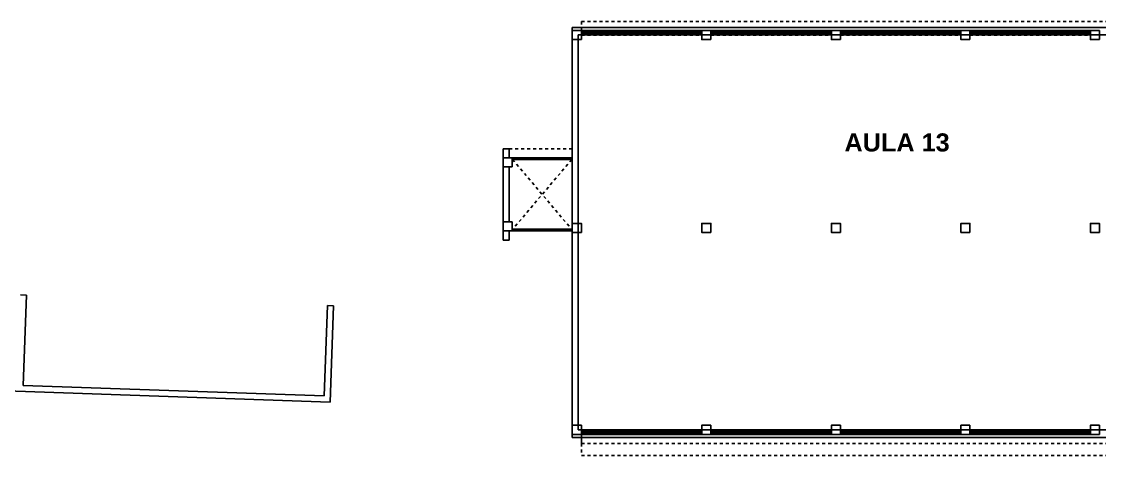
# Model space of a CAD drawing. Header units: millimetres. Extents: x -735 to -481, y 85 to 450.
# Drawn here: x -667.93 to -632.14, y 380.76 to 395.16 of the extents above; entities that cross this region are included whole.
import ezdxf

# ---------------------------------------------------------------- set-up
doc = ezdxf.new("R2010")
doc.units = ezdxf.units.MM
doc.linetypes.add('DASHED', pattern=[0.75, 0.5, -0.25])
for name, color, linetype in [('A-CARPINTERIAS VENTANAS', 2, 'CONTINUOUS'), ('A-MUROS', 5, 'CONTINUOUS'), ('A-PROYECCION', 3, 'DASHED'), ('CARPINTERIAS', 2, 'CONTINUOUS'), ('dib - muro vista1', 1, 'CONTINUOUS'), ('dib - texto', 2, 'CONTINUOUS'), ('E-COLUMNAS CUADRADAS', 6, 'CONTINUOUS')]:
    doc.layers.add(name, color=color, linetype=linetype)
doc.layers.add('SUPERFICIES', color=6, linetype='CONTINUOUS', plot=False)
doc.styles.add('STYLE1', font='swisseb.ttf', dxfattribs={"width": 1.32})

msp = doc.modelspace()

# ---------------------------------------------------------------- linework, layer by layer
at = {"layer": 'A-CARPINTERIAS VENTANAS'}
for p, q in [((-649.345, 394.962), (-628.145, 394.962)), ((-649.315, 394.862), (-649.345, 394.862)), ((-649.315, 394.762), (-649.345, 394.762)), ((-647.365, 394.812), (-649.33, 394.812)), ((-649.315, 394.862), (-647.365, 394.862)), ((-649.315, 394.862), (-649.315, 394.852)), ((-649.315, 394.812), (-649.315, 394.762)), ((-648.352, 394.772), (-649.315, 394.772)), ((-649.315, 394.762), (-647.365, 394.762)), ((-649.3, 394.852), (-648.352, 394.852)), ((-649.3, 394.832), (-648.352, 394.832)), ((-649.3, 394.812), (-648.352, 394.812)), ((-648.322, 394.852), (-647.365, 394.852)), ((-648.322, 394.812), (-647.375, 394.812)), ((-648.322, 394.792), (-647.375, 394.792)), ((-648.322, 394.772), (-647.375, 394.772)), ((-647.365, 394.862), (-647.365, 394.812)), ((-647.325, 394.862), (-647.365, 394.862)), ((-647.365, 394.772), (-647.365, 394.762)), ((-647.365, 394.762), (-647.325, 394.762)), ((-647.325, 394.862), (-647.325, 394.852)), ((-647.325, 394.862), (-647.325, 394.852)), ((-647.325, 394.862), (-645.375, 394.862)), ((-647.325, 394.812), (-645.375, 394.812)), ((-647.325, 394.812), (-647.325, 394.762)), ((-647.325, 394.812), (-647.325, 394.762)), ((-646.367, 394.772), (-647.325, 394.772)), ((-647.325, 394.762), (-645.375, 394.762)), ((-647.31, 394.852), (-646.367, 394.852)), ((-647.31, 394.832), (-646.367, 394.832)), ((-647.31, 394.812), (-646.367, 394.812)), ((-646.337, 394.852), (-645.375, 394.852)), ((-646.337, 394.812), (-645.39, 394.812)), ((-646.337, 394.792), (-645.39, 394.792)), ((-646.337, 394.772), (-645.39, 394.772)), ((-645.375, 394.862), (-645.375, 394.812)), ((-645.375, 394.862), (-645.345, 394.862)), ((-645.375, 394.772), (-645.375, 394.762)), ((-645.375, 394.762), (-645.345, 394.762)), ((-645.015, 394.862), (-645.045, 394.862)), ((-645.015, 394.762), (-645.045, 394.762)), ((-643.065, 394.812), (-645.03, 394.812)), ((-645.015, 394.862), (-643.065, 394.862)), ((-645.015, 394.862), (-645.015, 394.852)), ((-645.015, 394.812), (-645.015, 394.762)), ((-644.052, 394.772), (-645.015, 394.772)), ((-645.015, 394.762), (-643.065, 394.762)), ((-645, 394.852), (-644.052, 394.852)), ((-645, 394.832), (-644.052, 394.832)), ((-645, 394.812), (-644.052, 394.812)), ((-644.022, 394.852), (-643.065, 394.852)), ((-644.022, 394.812), (-643.075, 394.812)), ((-644.022, 394.792), (-643.075, 394.792)), ((-644.022, 394.772), (-643.075, 394.772)), ((-643.065, 394.862), (-643.065, 394.812)), ((-643.025, 394.862), (-643.065, 394.862)), ((-643.065, 394.772), (-643.065, 394.762)), ((-643.065, 394.762), (-643.025, 394.762)), ((-643.025, 394.862), (-643.025, 394.852)), ((-643.025, 394.862), (-643.025, 394.852)), ((-643.025, 394.862), (-641.075, 394.862)), ((-643.025, 394.812), (-641.075, 394.812)), ((-643.025, 394.812), (-643.025, 394.762)), ((-643.025, 394.812), (-643.025, 394.762)), ((-642.067, 394.772), (-643.025, 394.772)), ((-643.025, 394.762), (-641.075, 394.762)), ((-643.01, 394.852), (-642.067, 394.852)), ((-643.01, 394.832), (-642.067, 394.832)), ((-643.01, 394.812), (-642.067, 394.812)), ((-642.037, 394.852), (-641.075, 394.852)), ((-642.037, 394.812), (-641.09, 394.812)), ((-642.037, 394.792), (-641.09, 394.792)), ((-642.037, 394.772), (-641.09, 394.772)), ((-641.075, 394.862), (-641.075, 394.812)), ((-641.075, 394.862), (-641.045, 394.862)), ((-641.075, 394.772), (-641.075, 394.762)), ((-641.075, 394.762), (-641.045, 394.762)), ((-640.715, 394.862), (-640.745, 394.862)), ((-640.715, 394.762), (-640.745, 394.762)), ((-638.765, 394.812), (-640.73, 394.812)), ((-640.715, 394.862), (-638.765, 394.862)), ((-640.715, 394.862), (-640.715, 394.852)), ((-640.715, 394.812), (-640.715, 394.762)), ((-639.752, 394.772), (-640.715, 394.772)), ((-640.715, 394.762), (-638.765, 394.762)), ((-640.7, 394.852), (-639.752, 394.852)), ((-640.7, 394.832), (-639.752, 394.832)), ((-640.7, 394.812), (-639.752, 394.812)), ((-639.722, 394.852), (-638.765, 394.852)), ((-639.722, 394.812), (-638.775, 394.812)), ((-639.722, 394.792), (-638.775, 394.792)), ((-639.722, 394.772), (-638.775, 394.772)), ((-638.765, 394.862), (-638.765, 394.812)), ((-638.725, 394.862), (-638.765, 394.862)), ((-638.765, 394.772), (-638.765, 394.762)), ((-638.765, 394.762), (-638.725, 394.762)), ((-638.725, 394.862), (-638.725, 394.852)), ((-638.725, 394.862), (-638.725, 394.852)), ((-638.725, 394.862), (-636.775, 394.862)), ((-638.725, 394.812), (-636.775, 394.812)), ((-638.725, 394.812), (-638.725, 394.762)), ((-638.725, 394.812), (-638.725, 394.762)), ((-637.767, 394.772), (-638.725, 394.772)), ((-638.725, 394.762), (-636.775, 394.762)), ((-638.71, 394.852), (-637.767, 394.852)), ((-638.71, 394.832), (-637.767, 394.832)), ((-638.71, 394.812), (-637.767, 394.812)), ((-637.737, 394.852), (-636.775, 394.852)), ((-637.737, 394.812), (-636.79, 394.812)), ((-637.737, 394.792), (-636.79, 394.792)), ((-637.737, 394.772), (-636.79, 394.772)), ((-636.775, 394.862), (-636.775, 394.812)), ((-636.775, 394.862), (-636.745, 394.862)), ((-636.775, 394.772), (-636.775, 394.762)), ((-636.775, 394.762), (-636.745, 394.762)), ((-636.415, 394.862), (-636.445, 394.862)), ((-636.415, 394.762), (-636.445, 394.762)), ((-634.465, 394.812), (-636.43, 394.812)), ((-636.415, 394.862), (-634.465, 394.862)), ((-636.415, 394.862), (-636.415, 394.852)), ((-636.415, 394.812), (-636.415, 394.762)), ((-635.452, 394.772), (-636.415, 394.772)), ((-636.415, 394.762), (-634.465, 394.762)), ((-636.4, 394.852), (-635.452, 394.852)), ((-636.4, 394.832), (-635.452, 394.832)), ((-636.4, 394.812), (-635.452, 394.812)), ((-635.422, 394.852), (-634.465, 394.852)), ((-635.422, 394.812), (-634.475, 394.812)), ((-635.422, 394.792), (-634.475, 394.792)), ((-635.422, 394.772), (-634.475, 394.772)), ((-634.465, 394.862), (-634.465, 394.812)), ((-634.425, 394.862), (-634.465, 394.862)), ((-634.465, 394.772), (-634.465, 394.762)), ((-634.465, 394.762), (-634.425, 394.762)), ((-634.425, 394.862), (-634.425, 394.852)), ((-634.425, 394.862), (-634.425, 394.852)), ((-634.425, 394.862), (-632.475, 394.862)), ((-634.425, 394.812), (-632.475, 394.812)), ((-634.425, 394.812), (-634.425, 394.762)), ((-634.425, 394.812), (-634.425, 394.762)), ((-633.467, 394.772), (-634.425, 394.772)), ((-634.425, 394.762), (-632.475, 394.762)), ((-634.41, 394.852), (-633.467, 394.852)), ((-634.41, 394.832), (-633.467, 394.832)), ((-634.41, 394.812), (-633.467, 394.812)), ((-633.437, 394.852), (-632.475, 394.852)), ((-633.437, 394.812), (-632.49, 394.812)), ((-633.437, 394.792), (-632.49, 394.792)), ((-633.437, 394.772), (-632.49, 394.772)), ((-632.475, 394.862), (-632.475, 394.812)), ((-632.475, 394.862), (-632.445, 394.862)), ((-632.475, 394.772), (-632.475, 394.762)), ((-632.475, 394.762), (-632.445, 394.762)), ((-647.365, 381.512), (-649.33, 381.512)), ((-649.315, 381.562), (-647.365, 381.562)), ((-648.352, 381.552), (-649.315, 381.552)), ((-649.315, 381.462), (-647.365, 381.462)), ((-649.3, 381.512), (-648.352, 381.512)), ((-649.3, 381.492), (-648.352, 381.492)), ((-649.3, 381.472), (-648.352, 381.472)), ((-648.322, 381.552), (-647.375, 381.552)), ((-648.322, 381.532), (-647.375, 381.532)), ((-648.322, 381.512), (-647.375, 381.512)), ((-648.322, 381.472), (-647.365, 381.472)), ((-647.365, 381.552), (-647.365, 381.562)), ((-647.365, 381.562), (-647.325, 381.562)), ((-647.365, 381.462), (-647.365, 381.512)), ((-647.325, 381.462), (-647.365, 381.462)), ((-647.325, 381.512), (-647.325, 381.562)), ((-647.325, 381.512), (-647.325, 381.562)), ((-647.325, 381.562), (-645.375, 381.562)), ((-646.367, 381.552), (-647.325, 381.552)), ((-647.325, 381.512), (-645.375, 381.512)), ((-647.325, 381.462), (-647.325, 381.472)), ((-647.325, 381.462), (-647.325, 381.472)), ((-647.325, 381.462), (-645.375, 381.462)), ((-647.31, 381.512), (-646.367, 381.512)), ((-647.31, 381.492), (-646.367, 381.492)), ((-647.31, 381.472), (-646.367, 381.472)), ((-646.337, 381.552), (-645.39, 381.552)), ((-646.337, 381.532), (-645.39, 381.532)), ((-646.337, 381.512), (-645.39, 381.512)), ((-646.337, 381.472), (-645.375, 381.472)), ((-645.375, 381.552), (-645.375, 381.562)), ((-645.375, 381.562), (-645.345, 381.562)), ((-645.375, 381.462), (-645.375, 381.512)), ((-645.375, 381.462), (-645.345, 381.462)), ((-645.015, 381.562), (-645.045, 381.562)), ((-645.015, 381.462), (-645.045, 381.462)), ((-643.065, 381.512), (-645.03, 381.512)), ((-645.015, 381.562), (-643.065, 381.562)), ((-645.015, 381.512), (-645.015, 381.562)), ((-644.052, 381.552), (-645.015, 381.552)), ((-645.015, 381.462), (-645.015, 381.472)), ((-645.015, 381.462), (-643.065, 381.462)), ((-645, 381.512), (-644.052, 381.512)), ((-645, 381.492), (-644.052, 381.492)), ((-645, 381.472), (-644.052, 381.472)), ((-644.022, 381.552), (-643.075, 381.552)), ((-644.022, 381.532), (-643.075, 381.532)), ((-644.022, 381.512), (-643.075, 381.512)), ((-644.022, 381.472), (-643.065, 381.472)), ((-643.065, 381.552), (-643.065, 381.562)), ((-643.065, 381.562), (-643.025, 381.562)), ((-643.065, 381.462), (-643.065, 381.512)), ((-643.025, 381.462), (-643.065, 381.462)), ((-643.025, 381.512), (-643.025, 381.562)), ((-643.025, 381.512), (-643.025, 381.562)), ((-643.025, 381.562), (-641.075, 381.562)), ((-642.067, 381.552), (-643.025, 381.552)), ((-643.025, 381.512), (-641.075, 381.512)), ((-643.025, 381.462), (-643.025, 381.472)), ((-643.025, 381.462), (-643.025, 381.472)), ((-643.025, 381.462), (-641.075, 381.462)), ((-643.01, 381.512), (-642.067, 381.512)), ((-643.01, 381.492), (-642.067, 381.492)), ((-643.01, 381.472), (-642.067, 381.472)), ((-642.037, 381.552), (-641.09, 381.552)), ((-642.037, 381.532), (-641.09, 381.532)), ((-642.037, 381.512), (-641.09, 381.512)), ((-642.037, 381.472), (-641.075, 381.472)), ((-641.075, 381.552), (-641.075, 381.562)), ((-641.075, 381.562), (-641.045, 381.562)), ((-641.075, 381.462), (-641.075, 381.512)), ((-641.075, 381.462), (-641.045, 381.462)), ((-640.715, 381.562), (-640.745, 381.562)), ((-640.715, 381.462), (-640.745, 381.462)), ((-638.765, 381.512), (-640.73, 381.512)), ((-640.715, 381.562), (-638.765, 381.562)), ((-640.715, 381.512), (-640.715, 381.562)), ((-639.752, 381.552), (-640.715, 381.552)), ((-640.715, 381.462), (-640.715, 381.472)), ((-640.715, 381.462), (-638.765, 381.462)), ((-640.7, 381.512), (-639.752, 381.512)), ((-640.7, 381.492), (-639.752, 381.492)), ((-640.7, 381.472), (-639.752, 381.472)), ((-639.722, 381.552), (-638.775, 381.552)), ((-639.722, 381.532), (-638.775, 381.532)), ((-639.722, 381.512), (-638.775, 381.512)), ((-639.722, 381.472), (-638.765, 381.472)), ((-638.765, 381.552), (-638.765, 381.562)), ((-638.765, 381.562), (-638.725, 381.562)), ((-638.765, 381.462), (-638.765, 381.512)), ((-638.725, 381.462), (-638.765, 381.462)), ((-638.725, 381.512), (-638.725, 381.562)), ((-638.725, 381.512), (-638.725, 381.562)), ((-638.725, 381.562), (-636.775, 381.562)), ((-637.767, 381.552), (-638.725, 381.552)), ((-638.725, 381.512), (-636.775, 381.512)), ((-638.725, 381.462), (-638.725, 381.472)), ((-638.725, 381.462), (-638.725, 381.472)), ((-638.725, 381.462), (-636.775, 381.462)), ((-638.71, 381.512), (-637.767, 381.512)), ((-638.71, 381.492), (-637.767, 381.492)), ((-638.71, 381.472), (-637.767, 381.472)), ((-637.737, 381.552), (-636.79, 381.552)), ((-637.737, 381.532), (-636.79, 381.532)), ((-637.737, 381.512), (-636.79, 381.512)), ((-637.737, 381.472), (-636.775, 381.472)), ((-636.775, 381.552), (-636.775, 381.562)), ((-636.775, 381.562), (-636.745, 381.562)), ((-636.775, 381.462), (-636.775, 381.512)), ((-636.775, 381.462), (-636.745, 381.462)), ((-636.415, 381.562), (-636.445, 381.562)), ((-636.415, 381.462), (-636.445, 381.462)), ((-634.465, 381.512), (-636.43, 381.512)), ((-636.415, 381.562), (-634.465, 381.562)), ((-636.415, 381.512), (-636.415, 381.562)), ((-635.452, 381.552), (-636.415, 381.552)), ((-636.415, 381.462), (-636.415, 381.472)), ((-636.415, 381.462), (-634.465, 381.462)), ((-636.4, 381.512), (-635.452, 381.512)), ((-636.4, 381.492), (-635.452, 381.492)), ((-636.4, 381.472), (-635.452, 381.472)), ((-635.422, 381.552), (-634.475, 381.552)), ((-635.422, 381.532), (-634.475, 381.532)), ((-635.422, 381.512), (-634.475, 381.512)), ((-635.422, 381.472), (-634.465, 381.472)), ((-634.465, 381.552), (-634.465, 381.562)), ((-634.465, 381.562), (-634.425, 381.562)), ((-634.465, 381.462), (-634.465, 381.512)), ((-634.425, 381.462), (-634.465, 381.462)), ((-634.425, 381.512), (-634.425, 381.562)), ((-634.425, 381.512), (-634.425, 381.562)), ((-634.425, 381.562), (-632.475, 381.562)), ((-633.467, 381.552), (-634.425, 381.552)), ((-634.425, 381.512), (-632.475, 381.512)), ((-634.425, 381.462), (-634.425, 381.472)), ((-634.425, 381.462), (-634.425, 381.472)), ((-634.425, 381.462), (-632.475, 381.462)), ((-634.41, 381.512), (-633.467, 381.512)), ((-634.41, 381.492), (-633.467, 381.492)), ((-634.41, 381.472), (-633.467, 381.472)), ((-633.437, 381.552), (-632.49, 381.552)), ((-633.437, 381.532), (-632.49, 381.532)), ((-633.437, 381.512), (-632.49, 381.512)), ((-633.437, 381.472), (-632.475, 381.472)), ((-632.475, 381.552), (-632.475, 381.562)), ((-632.475, 381.562), (-632.445, 381.562)), ((-632.475, 381.462), (-632.475, 381.512)), ((-632.475, 381.462), (-632.445, 381.462)), ((-649.345, 381.362), (-628.145, 381.362))]:
    msp.add_line(p, q, dxfattribs=at)
for points in [[(-649.33, 394.812), (-649.3, 394.812), (-649.3, 394.852), (-649.33, 394.852)], [(-648.352, 394.812), (-648.322, 394.812), (-648.322, 394.852), (-648.352, 394.852)], [(-648.352, 394.772), (-648.322, 394.772), (-648.322, 394.812), (-648.352, 394.812)], [(-647.375, 394.772), (-647.35, 394.772), (-647.35, 394.812), (-647.375, 394.812)], [(-647.34, 394.812), (-647.31, 394.812), (-647.31, 394.852), (-647.34, 394.852)], [(-646.367, 394.812), (-646.337, 394.812), (-646.337, 394.852), (-646.367, 394.852)], [(-646.367, 394.772), (-646.337, 394.772), (-646.337, 394.812), (-646.367, 394.812)], [(-645.39, 394.772), (-645.36, 394.772), (-645.36, 394.812), (-645.39, 394.812)], [(-645.03, 394.812), (-645, 394.812), (-645, 394.852), (-645.03, 394.852)], [(-644.052, 394.812), (-644.022, 394.812), (-644.022, 394.852), (-644.052, 394.852)], [(-644.052, 394.772), (-644.022, 394.772), (-644.022, 394.812), (-644.052, 394.812)], [(-643.075, 394.772), (-643.05, 394.772), (-643.05, 394.812), (-643.075, 394.812)], [(-643.04, 394.812), (-643.01, 394.812), (-643.01, 394.852), (-643.04, 394.852)], [(-642.067, 394.812), (-642.037, 394.812), (-642.037, 394.852), (-642.067, 394.852)], [(-642.067, 394.772), (-642.037, 394.772), (-642.037, 394.812), (-642.067, 394.812)], [(-641.09, 394.772), (-641.06, 394.772), (-641.06, 394.812), (-641.09, 394.812)], [(-640.73, 394.812), (-640.7, 394.812), (-640.7, 394.852), (-640.73, 394.852)], [(-639.752, 394.812), (-639.722, 394.812), (-639.722, 394.852), (-639.752, 394.852)], [(-639.752, 394.772), (-639.722, 394.772), (-639.722, 394.812), (-639.752, 394.812)], [(-638.775, 394.772), (-638.75, 394.772), (-638.75, 394.812), (-638.775, 394.812)], [(-638.74, 394.812), (-638.71, 394.812), (-638.71, 394.852), (-638.74, 394.852)], [(-637.767, 394.812), (-637.737, 394.812), (-637.737, 394.852), (-637.767, 394.852)], [(-637.767, 394.772), (-637.737, 394.772), (-637.737, 394.812), (-637.767, 394.812)], [(-636.79, 394.772), (-636.76, 394.772), (-636.76, 394.812), (-636.79, 394.812)], [(-636.43, 394.812), (-636.4, 394.812), (-636.4, 394.852), (-636.43, 394.852)], [(-635.452, 394.812), (-635.422, 394.812), (-635.422, 394.852), (-635.452, 394.852)], [(-635.452, 394.772), (-635.422, 394.772), (-635.422, 394.812), (-635.452, 394.812)], [(-634.475, 394.772), (-634.45, 394.772), (-634.45, 394.812), (-634.475, 394.812)], [(-634.44, 394.812), (-634.41, 394.812), (-634.41, 394.852), (-634.44, 394.852)], [(-633.467, 394.812), (-633.437, 394.812), (-633.437, 394.852), (-633.467, 394.852)], [(-633.467, 394.772), (-633.437, 394.772), (-633.437, 394.812), (-633.467, 394.812)], [(-632.49, 394.772), (-632.46, 394.772), (-632.46, 394.812), (-632.49, 394.812)], [(-648.352, 381.552), (-648.322, 381.552), (-648.322, 381.512), (-648.352, 381.512)], [(-648.352, 381.512), (-648.322, 381.512), (-648.322, 381.472), (-648.352, 381.472)], [(-647.375, 381.552), (-647.35, 381.552), (-647.35, 381.512), (-647.375, 381.512)], [(-647.34, 381.512), (-647.31, 381.512), (-647.31, 381.472), (-647.34, 381.472)], [(-646.367, 381.552), (-646.337, 381.552), (-646.337, 381.512), (-646.367, 381.512)], [(-646.367, 381.512), (-646.337, 381.512), (-646.337, 381.472), (-646.367, 381.472)], [(-645.39, 381.552), (-645.36, 381.552), (-645.36, 381.512), (-645.39, 381.512)], [(-645.03, 381.512), (-645, 381.512), (-645, 381.472), (-645.03, 381.472)], [(-644.052, 381.552), (-644.022, 381.552), (-644.022, 381.512), (-644.052, 381.512)], [(-644.052, 381.512), (-644.022, 381.512), (-644.022, 381.472), (-644.052, 381.472)], [(-643.075, 381.552), (-643.05, 381.552), (-643.05, 381.512), (-643.075, 381.512)], [(-643.04, 381.512), (-643.01, 381.512), (-643.01, 381.472), (-643.04, 381.472)], [(-642.067, 381.552), (-642.037, 381.552), (-642.037, 381.512), (-642.067, 381.512)], [(-642.067, 381.512), (-642.037, 381.512), (-642.037, 381.472), (-642.067, 381.472)], [(-641.09, 381.552), (-641.06, 381.552), (-641.06, 381.512), (-641.09, 381.512)], [(-640.73, 381.512), (-640.7, 381.512), (-640.7, 381.472), (-640.73, 381.472)], [(-639.752, 381.552), (-639.722, 381.552), (-639.722, 381.512), (-639.752, 381.512)], [(-639.752, 381.512), (-639.722, 381.512), (-639.722, 381.472), (-639.752, 381.472)], [(-638.775, 381.552), (-638.75, 381.552), (-638.75, 381.512), (-638.775, 381.512)], [(-638.74, 381.512), (-638.71, 381.512), (-638.71, 381.472), (-638.74, 381.472)], [(-637.767, 381.552), (-637.737, 381.552), (-637.737, 381.512), (-637.767, 381.512)], [(-637.767, 381.512), (-637.737, 381.512), (-637.737, 381.472), (-637.767, 381.472)], [(-636.79, 381.552), (-636.76, 381.552), (-636.76, 381.512), (-636.79, 381.512)], [(-636.43, 381.512), (-636.4, 381.512), (-636.4, 381.472), (-636.43, 381.472)], [(-635.452, 381.552), (-635.422, 381.552), (-635.422, 381.512), (-635.452, 381.512)], [(-635.452, 381.512), (-635.422, 381.512), (-635.422, 381.472), (-635.452, 381.472)], [(-634.475, 381.552), (-634.45, 381.552), (-634.45, 381.512), (-634.475, 381.512)], [(-634.44, 381.512), (-634.41, 381.512), (-634.41, 381.472), (-634.44, 381.472)], [(-633.467, 381.552), (-633.437, 381.552), (-633.437, 381.512), (-633.467, 381.512)], [(-633.467, 381.512), (-633.437, 381.512), (-633.437, 381.472), (-633.467, 381.472)], [(-632.49, 381.552), (-632.46, 381.552), (-632.46, 381.512), (-632.49, 381.512)]]:
    msp.add_lwpolyline(points, close=True, dxfattribs=at)
at = {"layer": 'A-MUROS'}
for p, q in [((-649.645, 388.462), (-649.645, 394.962)), ((-649.645, 394.962), (-649.345, 394.962)), ((-649.345, 394.862), (-649.345, 394.962)), ((-649.445, 388.462), (-649.445, 394.562)), ((-651.745, 390.937), (-651.945, 390.937)), ((-651.945, 390.937), (-651.945, 387.912)), ((-651.745, 390.937), (-651.745, 390.637)), ((-651.745, 390.337), (-651.745, 388.512)), ((-651.745, 387.912), (-651.945, 387.912)), ((-651.745, 387.912), (-651.745, 388.212)), ((-649.645, 388.162), (-649.645, 381.362)), ((-649.445, 388.162), (-649.445, 381.762)), ((-667.967, 386.091), (-667.767, 386.084)), ((-667.767, 386.084), (-667.872, 383.086)), ((-657.773, 385.735), (-657.878, 382.737)), ((-657.773, 385.735), (-657.573, 385.728)), ((-657.573, 385.728), (-657.685, 382.53)), ((-691.826, 383.722), (-657.685, 382.53)), ((-667.872, 383.086), (-657.878, 382.737)), ((-649.345, 381.462), (-649.345, 381.362)), ((-649.645, 381.362), (-649.345, 381.362))]:
    msp.add_line(p, q, dxfattribs=at)
at = {"layer": 'A-PROYECCION', "ltscale": 0.02}
for p, q in [((-649.345, 395.162), (-628.145, 395.162)), ((-649.345, 395.162), (-649.345, 394.962)), ((-649.345, 394.712), (-645.345, 394.712)), ((-645.045, 394.712), (-641.045, 394.712)), ((-640.745, 394.712), (-636.745, 394.712)), ((-636.445, 394.712), (-632.445, 394.712)), ((-649.345, 381.612), (-645.345, 381.612)), ((-645.045, 381.612), (-641.045, 381.612)), ((-640.745, 381.612), (-636.745, 381.612)), ((-636.445, 381.612), (-632.445, 381.612)), ((-649.345, 381.362), (-649.345, 380.762)), ((-649.345, 381.162), (-628.145, 381.162)), ((-649.345, 380.762), (-628.145, 380.762))]:
    msp.add_line(p, q, dxfattribs=at)
at = {"layer": 'A-PROYECCION', "ltscale": 0.025}
for p, q in [((-651.745, 390.937), (-649.645, 390.937)), ((-649.665, 390.582), (-651.625, 388.267)), ((-651.625, 390.582), (-649.665, 388.267))]:
    msp.add_line(p, q, dxfattribs=at)
at = {"layer": 'A-PROYECCION', "ltscale": 0.05}
msp.add_line((-649.345, 381.162), (-649.345, 381.362), dxfattribs=at)
at = {"layer": 'CARPINTERIAS'}
for p, q in [((-649.315, 381.562), (-649.345, 381.562)), ((-649.315, 381.462), (-649.345, 381.462)), ((-649.315, 381.512), (-649.315, 381.562)), ((-649.315, 381.462), (-649.315, 381.472))]:
    msp.add_line(p, q, dxfattribs=at)
for points in [[(-651.645, 390.582), (-651.645, 390.637), (-651.625, 390.637), (-651.625, 390.582)], [(-651.625, 390.591), (-651.625, 390.582), (-651.645, 390.582), (-651.645, 390.591)], [(-650.655, 390.582), (-650.655, 390.637), (-650.635, 390.637), (-650.635, 390.582)], [(-650.655, 390.637), (-650.655, 390.582), (-650.635, 390.582), (-650.635, 390.637)], [(-650.635, 390.591), (-650.635, 390.582), (-650.655, 390.582), (-650.655, 390.591)], [(-651.645, 388.267), (-651.645, 388.212), (-651.625, 388.212), (-651.625, 388.267)], [(-651.625, 388.258), (-651.625, 388.267), (-651.645, 388.267), (-651.645, 388.258)], [(-650.655, 388.267), (-650.655, 388.212), (-650.635, 388.212), (-650.635, 388.267)], [(-650.635, 388.258), (-650.635, 388.267), (-650.655, 388.267), (-650.655, 388.258)], [(-650.655, 388.212), (-650.655, 388.267), (-650.635, 388.267), (-650.635, 388.212)]]:
    msp.add_lwpolyline(points, dxfattribs=at)
for points in [[(-651.625, 390.582), (-651.625, 390.637), (-651.645, 390.637), (-651.645, 390.582)], [(-651.625, 390.637), (-651.625, 390.582), (-651.645, 390.582), (-651.645, 390.637)], [(-649.645, 390.582), (-649.645, 390.637), (-649.665, 390.637), (-649.665, 390.582)], [(-651.625, 388.267), (-651.625, 388.212), (-651.645, 388.212), (-651.645, 388.267)], [(-651.625, 388.212), (-651.625, 388.267), (-651.645, 388.267), (-651.645, 388.212)], [(-649.645, 388.267), (-649.645, 388.212), (-649.665, 388.212), (-649.665, 388.267)], [(-649.33, 381.512), (-649.3, 381.512), (-649.3, 381.472), (-649.33, 381.472)]]:
    msp.add_lwpolyline(points, close=True, dxfattribs=at)
at = {"layer": 'dib - muro vista1'}
for p, q in [((-651.625, 390.637), (-649.665, 390.637)), ((-651.625, 390.607), (-650.655, 390.607)), ((-651.625, 390.595), (-650.655, 390.595)), ((-651.625, 390.582), (-649.665, 390.582)), ((-650.635, 390.607), (-649.665, 390.607)), ((-650.635, 390.595), (-649.665, 390.595)), ((-651.625, 388.267), (-649.665, 388.267)), ((-651.625, 388.254), (-650.655, 388.254)), ((-651.625, 388.242), (-650.655, 388.242)), ((-651.625, 388.212), (-649.665, 388.212)), ((-650.635, 388.254), (-649.665, 388.254)), ((-650.635, 388.242), (-649.665, 388.242))]:
    msp.add_line(p, q, dxfattribs=at)
at = {"layer": 'E-COLUMNAS CUADRADAS'}
for points in [[(-649.345, 394.562), (-649.645, 394.562), (-649.645, 394.862), (-649.345, 394.862)], [(-645.045, 394.562), (-645.345, 394.562), (-645.345, 394.862), (-645.045, 394.862)], [(-640.745, 394.562), (-641.045, 394.562), (-641.045, 394.862), (-640.745, 394.862)], [(-636.445, 394.562), (-636.745, 394.562), (-636.745, 394.862), (-636.445, 394.862)], [(-632.145, 394.562), (-632.445, 394.562), (-632.445, 394.862), (-632.145, 394.862)], [(-651.645, 390.337), (-651.945, 390.337), (-651.945, 390.637), (-651.645, 390.637)], [(-651.645, 388.212), (-651.945, 388.212), (-651.945, 388.512), (-651.645, 388.512)], [(-649.345, 388.162), (-649.645, 388.162), (-649.645, 388.462), (-649.345, 388.462)], [(-645.045, 388.162), (-645.345, 388.162), (-645.345, 388.462), (-645.045, 388.462)], [(-640.745, 388.162), (-641.045, 388.162), (-641.045, 388.462), (-640.745, 388.462)], [(-636.445, 388.162), (-636.745, 388.162), (-636.745, 388.462), (-636.445, 388.462)], [(-632.145, 388.162), (-632.445, 388.162), (-632.445, 388.462), (-632.145, 388.462)], [(-649.345, 381.762), (-649.645, 381.762), (-649.645, 381.462), (-649.345, 381.462)], [(-645.045, 381.762), (-645.345, 381.762), (-645.345, 381.462), (-645.045, 381.462)], [(-640.745, 381.762), (-641.045, 381.762), (-641.045, 381.462), (-640.745, 381.462)], [(-636.445, 381.762), (-636.745, 381.762), (-636.745, 381.462), (-636.445, 381.462)], [(-632.145, 381.762), (-632.445, 381.762), (-632.445, 381.462), (-632.145, 381.462)]]:
    msp.add_lwpolyline(points, close=True, dxfattribs=at)
at = {"layer": 'SUPERFICIES'}
msp.add_lwpolyline([(-628.045, 381.612), (-649.445, 381.612), (-649.445, 394.72), (-628.045, 394.72)], close=True, dxfattribs=at)

# ---------------------------------------------------------------- texts
at = {"layer": 'dib - texto', "insert": (-640.609, 391.451), "char_height": 0.6, "width": 20.056, "attachment_point": 1, "style": 'STYLE1'}
msp.add_mtext('{\\fArial|b1|i0|c0|p34;AULA 13}', dxfattribs=at)

doc.saveas('drawing.dxf')
